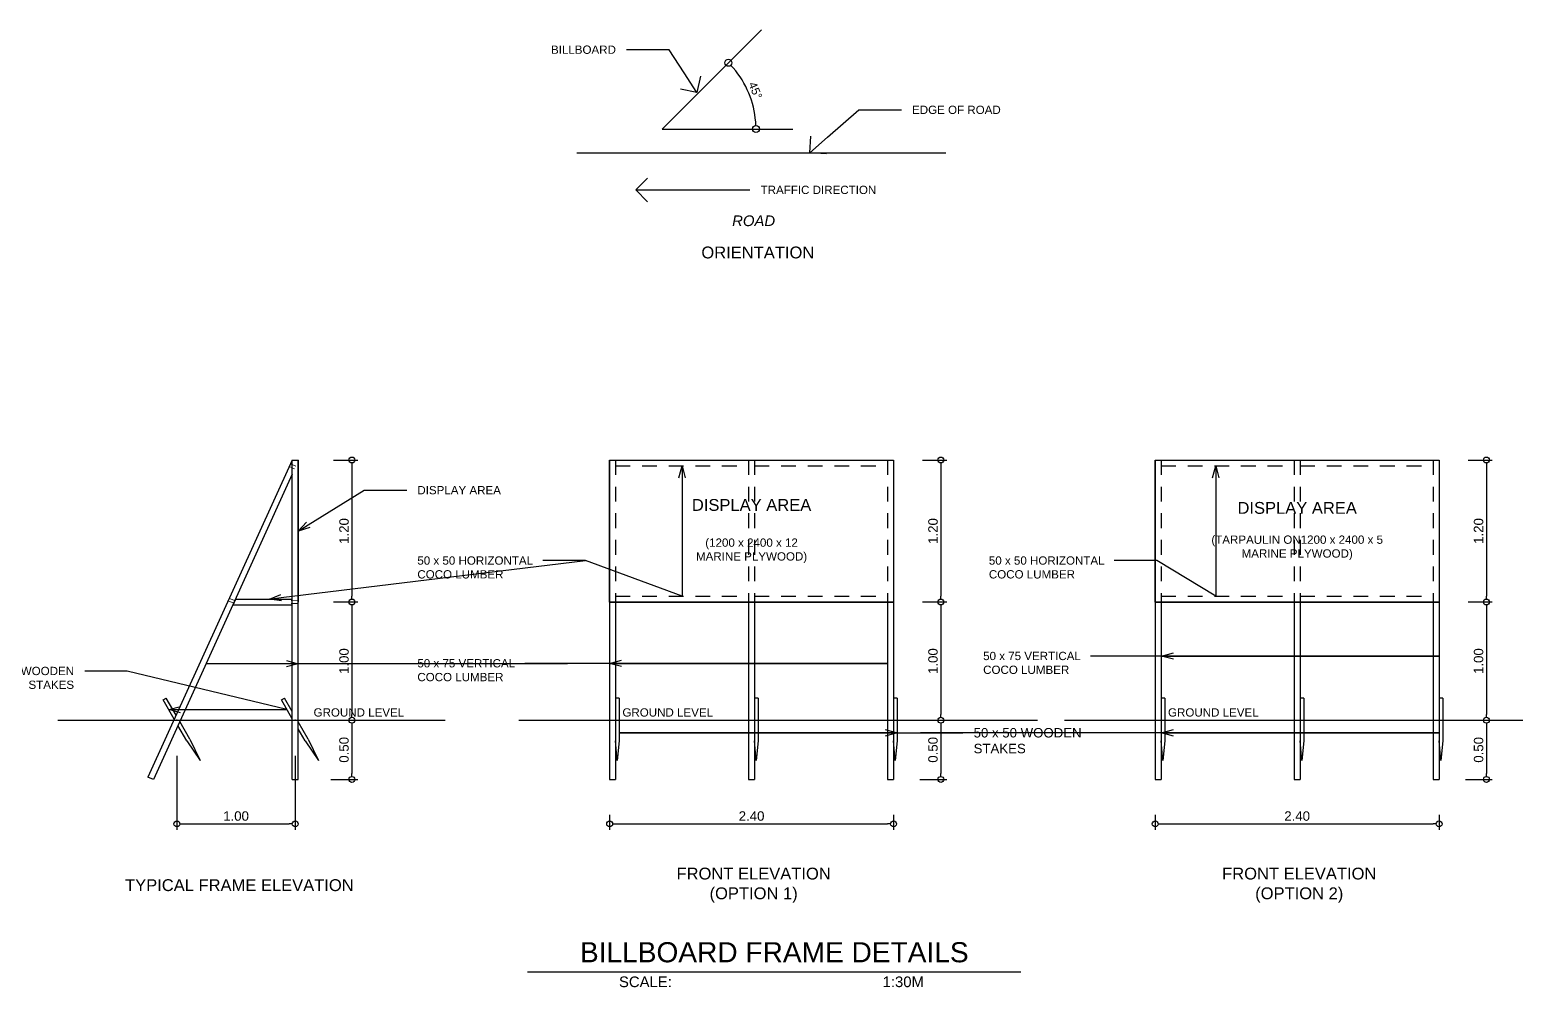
# Model space of a CAD drawing. Header units: inches. Extents: x -1369 to 1198, y -366 to 1398.
# Drawn here: x 43.94 to 56.5, y 4.96 to 13.05 of the extents above; entities that cross this region are included whole.
import ezdxf
from ezdxf import colors
from ezdxf.entities.mleader import LeaderData, LeaderLine
from ezdxf.math import Vec2, Vec3

# ---------------------------------------------------------------- set-up
doc = ezdxf.new("R2010")
doc.units = ezdxf.units.IN
doc.header["$MEASUREMENT"] = 0
doc.linetypes.add('HIDDEN2', pattern=[0.1875, 0.125, -0.0625])
doc.styles.add('20', font='arial.ttf', dxfattribs={"height": 0.06})
doc.styles.get("Standard").update_dxf_attribs({"font": 'arial.ttf'})
doc.dimstyles.new('30', dxfattribs={"dimtxt": 0.07, "dimasz": 0.06, "dimexe": 0.06, "dimexo": 0.09, "dimgap": 0.025, "dimtad": 1, "dimzin": 0, "dimdsep": 46, "dimtxsty": 'Standard', "dimblk": 'DOTBLANK', "dimcen": 0.09, "dimclrd": 256, "dimclre": 256, "dimclrt": 7, "dimadec": 0, "dimazin": 0, "dimtfac": 1, "dimtix": 1, "dimtofl": 0, "dimtmove": 0, "dimatfit": 3, "dimfxl": 1, "dimtolj": 1, "dimtzin": 0, "dimlwd": -1, "dimlwe": -1, "dimarcsym": 0})
doc.dimstyles.new('50c', dxfattribs={"dimtxt": 0.125, "dimasz": 0.12, "dimexe": 0.05, "dimexo": 0.3, "dimgap": 0.025, "dimtad": 1, "dimzin": 0, "dimdsep": 46, "dimtxsty": 'Standard', "dimblk": 'DOTBLANK', "dimcen": 0.09, "dimclrd": 256, "dimclre": 256, "dimclrt": 7, "dimadec": 0, "dimazin": 0, "dimtfac": 1, "dimtix": 1, "dimtofl": 0, "dimtmove": 0, "dimatfit": 3, "dimfxl": 1, "dimtolj": 1, "dimtzin": 0, "dimarcsym": 0})

# ---------------------------------------------------------------- blocks, each defined once
blk = doc.blocks.new('_DotBlank')
at = {"color": 0, "linetype": 'ByBlock', "lineweight": -2}
blk.add_line((-0.5, 0), (-1, 0), dxfattribs=at)
blk.add_circle((0, 0), 0.5, dxfattribs=at)
blk = doc.blocks.new('*D559')
at = {"lineweight": -2, "transparency": 16777216}
for p, q in [((45.184, 6.917), (45.184, 6.291)), ((46.184, 6.917), (46.184, 6.291)), ((45.234, 6.341), (46.134, 6.341))]:
    blk.add_line(p, q, dxfattribs=at)
at = {"layer": 'Defpoints', "color": 0, "transparency": 16777216}
for p in [(45.184, 7.217), (46.184, 7.217), (46.184, 6.341)]:
    blk.add_point(p, dxfattribs=at)
at = {"lineweight": -2, "transparency": 16777216, "xscale": 0.05, "yscale": 0.05, "zscale": 0.05, "rotation": 180}
blk.add_blockref('_DotBlank', (45.184, 6.341), dxfattribs=at)
at = {"lineweight": -2, "transparency": 16777216, "xscale": 0.05, "yscale": 0.05, "zscale": 0.05}
blk.add_blockref('_DotBlank', (46.184, 6.341), dxfattribs=at)
at = {"color": 7, "transparency": 16777216, "insert": (45.684, 6.407), "char_height": 0.08, "attachment_point": 5}
blk.add_mtext('\\A1;1.00', dxfattribs=at)
blk = doc.blocks.new('*D560')
at = {"lineweight": -2, "transparency": 16777216}
for p, q in [((46.509, 9.417), (46.713, 9.417)), ((46.663, 9.367), (46.663, 8.267)), ((46.509, 8.217), (46.713, 8.217))]:
    blk.add_line(p, q, dxfattribs=at)
at = {"layer": 'Defpoints', "color": 0, "transparency": 16777216}
for p in [(46.209, 9.417), (46.209, 8.217), (46.663, 8.217)]:
    blk.add_point(p, dxfattribs=at)
at = {"lineweight": -2, "transparency": 16777216, "xscale": 0.05, "yscale": 0.05, "zscale": 0.05}
for p, rotation in [((46.663, 9.417), 90), ((46.663, 8.217), 270)]:
    blk.add_blockref('_DotBlank', p, dxfattribs=dict(at, rotation=rotation))
at = {"color": 7, "transparency": 16777216, "insert": (46.597, 8.817), "char_height": 0.08, "attachment_point": 5, "rotation": 90}
blk.add_mtext('\\A1;1.20', dxfattribs=at)
blk = doc.blocks.new('*D561')
at = {"lineweight": -2, "transparency": 16777216}
for p, q in [((46.509, 8.217), (46.713, 8.217)), ((46.663, 8.167), (46.663, 7.267)), ((46.484, 7.217), (46.713, 7.217))]:
    blk.add_line(p, q, dxfattribs=at)
at = {"layer": 'Defpoints', "color": 0, "transparency": 16777216}
for p in [(46.209, 8.217), (46.184, 7.217), (46.663, 7.217)]:
    blk.add_point(p, dxfattribs=at)
at = {"lineweight": -2, "transparency": 16777216, "xscale": 0.05, "yscale": 0.05, "zscale": 0.05}
for p, rotation in [((46.663, 8.217), 90), ((46.663, 7.217), 270)]:
    blk.add_blockref('_DotBlank', p, dxfattribs=dict(at, rotation=rotation))
at = {"color": 7, "transparency": 16777216, "insert": (46.597, 7.717), "char_height": 0.08, "attachment_point": 5, "rotation": 90}
blk.add_mtext('\\A1;1.00', dxfattribs=at)
blk = doc.blocks.new('*D562')
at = {"lineweight": -2, "transparency": 16777216}
for p, q in [((46.484, 7.217), (46.713, 7.217)), ((46.663, 7.167), (46.663, 6.767)), ((46.484, 6.717), (46.713, 6.717))]:
    blk.add_line(p, q, dxfattribs=at)
at = {"layer": 'Defpoints', "color": 0, "transparency": 16777216}
for p in [(46.184, 7.217), (46.184, 6.717), (46.663, 6.717)]:
    blk.add_point(p, dxfattribs=at)
at = {"lineweight": -2, "transparency": 16777216, "xscale": 0.05, "yscale": 0.05, "zscale": 0.05}
for p, rotation in [((46.663, 7.217), 90), ((46.663, 6.717), 270)]:
    blk.add_blockref('_DotBlank', p, dxfattribs=dict(at, rotation=rotation))
at = {"color": 7, "transparency": 16777216, "insert": (46.597, 6.967), "char_height": 0.08, "attachment_point": 5, "rotation": 90}
blk.add_mtext('\\A1;0.50', dxfattribs=at)
blk = doc.blocks.new('_Open30')
at = {"color": 0, "linetype": 'ByBlock', "lineweight": -2}
for p, q in [((-1, 0.27), (0, 0)), ((0, 0), (-1, -0.27)), ((0, 0), (-1, 0))]:
    blk.add_line(p, q, dxfattribs=at)
blk = doc.blocks.new('*D563')
at = {"lineweight": -2, "transparency": 16777216}
for p, q in [((48.842, 6.417), (48.842, 6.291)), ((51.242, 6.417), (51.242, 6.291)), ((48.892, 6.341), (51.192, 6.341))]:
    blk.add_line(p, q, dxfattribs=at)
at = {"layer": 'Defpoints', "color": 0, "transparency": 16777216}
for p in [(48.842, 6.717), (51.242, 6.717), (51.242, 6.341)]:
    blk.add_point(p, dxfattribs=at)
at = {"lineweight": -2, "transparency": 16777216, "xscale": 0.05, "yscale": 0.05, "zscale": 0.05, "rotation": 180}
blk.add_blockref('_DotBlank', (48.842, 6.341), dxfattribs=at)
at = {"lineweight": -2, "transparency": 16777216, "xscale": 0.05, "yscale": 0.05, "zscale": 0.05}
blk.add_blockref('_DotBlank', (51.242, 6.341), dxfattribs=at)
at = {"color": 7, "transparency": 16777216, "insert": (50.042, 6.407), "char_height": 0.08, "attachment_point": 5}
blk.add_mtext('\\A1;2.40', dxfattribs=at)
blk = doc.blocks.new('*D553')
at = {"lineweight": -2, "transparency": 16777216}
for p, q in [((51.488, 9.417), (51.692, 9.417)), ((51.642, 9.367), (51.642, 8.267)), ((51.488, 8.217), (51.692, 8.217))]:
    blk.add_line(p, q, dxfattribs=at)
at = {"layer": 'Defpoints', "color": 0, "transparency": 16777216}
for p in [(51.188, 9.417), (51.188, 8.217), (51.642, 8.217)]:
    blk.add_point(p, dxfattribs=at)
at = {"lineweight": -2, "transparency": 16777216, "xscale": 0.05, "yscale": 0.05, "zscale": 0.05}
for p, rotation in [((51.642, 9.417), 90), ((51.642, 8.217), 270)]:
    blk.add_blockref('_DotBlank', p, dxfattribs=dict(at, rotation=rotation))
at = {"color": 7, "transparency": 16777216, "insert": (51.576, 8.817), "char_height": 0.08, "attachment_point": 5, "rotation": 90}
blk.add_mtext('\\A1;1.20', dxfattribs=at)
blk = doc.blocks.new('*D554')
at = {"lineweight": -2, "transparency": 16777216}
for p, q in [((51.488, 8.217), (51.692, 8.217)), ((51.642, 8.167), (51.642, 7.267)), ((51.463, 7.217), (51.692, 7.217))]:
    blk.add_line(p, q, dxfattribs=at)
at = {"layer": 'Defpoints', "color": 0, "transparency": 16777216}
for p in [(51.188, 8.217), (51.163, 7.217), (51.642, 7.217)]:
    blk.add_point(p, dxfattribs=at)
at = {"lineweight": -2, "transparency": 16777216, "xscale": 0.05, "yscale": 0.05, "zscale": 0.05}
for p, rotation in [((51.642, 8.217), 90), ((51.642, 7.217), 270)]:
    blk.add_blockref('_DotBlank', p, dxfattribs=dict(at, rotation=rotation))
at = {"color": 7, "transparency": 16777216, "insert": (51.576, 7.717), "char_height": 0.08, "attachment_point": 5, "rotation": 90}
blk.add_mtext('\\A1;1.00', dxfattribs=at)
blk = doc.blocks.new('*D555')
at = {"lineweight": -2, "transparency": 16777216}
for p, q in [((51.463, 7.217), (51.692, 7.217)), ((51.642, 7.167), (51.642, 6.767)), ((51.463, 6.717), (51.692, 6.717))]:
    blk.add_line(p, q, dxfattribs=at)
at = {"layer": 'Defpoints', "color": 0, "transparency": 16777216}
for p in [(51.163, 7.217), (51.163, 6.717), (51.642, 6.717)]:
    blk.add_point(p, dxfattribs=at)
at = {"lineweight": -2, "transparency": 16777216, "xscale": 0.05, "yscale": 0.05, "zscale": 0.05}
for p, rotation in [((51.642, 7.217), 90), ((51.642, 6.717), 270)]:
    blk.add_blockref('_DotBlank', p, dxfattribs=dict(at, rotation=rotation))
at = {"color": 7, "transparency": 16777216, "insert": (51.576, 6.967), "char_height": 0.08, "attachment_point": 5, "rotation": 90}
blk.add_mtext('\\A1;0.50', dxfattribs=at)
blk = doc.blocks.new('*D564')
at = {"lineweight": -2, "transparency": 16777216}
for p, q in [((53.454, 6.417), (53.454, 6.291)), ((55.854, 6.417), (55.854, 6.291)), ((53.504, 6.341), (55.804, 6.341))]:
    blk.add_line(p, q, dxfattribs=at)
at = {"layer": 'Defpoints', "color": 0, "transparency": 16777216}
for p in [(53.454, 6.717), (55.854, 6.717), (55.854, 6.341)]:
    blk.add_point(p, dxfattribs=at)
at = {"lineweight": -2, "transparency": 16777216, "xscale": 0.05, "yscale": 0.05, "zscale": 0.05, "rotation": 180}
blk.add_blockref('_DotBlank', (53.454, 6.341), dxfattribs=at)
at = {"lineweight": -2, "transparency": 16777216, "xscale": 0.05, "yscale": 0.05, "zscale": 0.05}
blk.add_blockref('_DotBlank', (55.854, 6.341), dxfattribs=at)
at = {"color": 7, "transparency": 16777216, "insert": (54.654, 6.407), "char_height": 0.08, "attachment_point": 5}
blk.add_mtext('\\A1;2.40', dxfattribs=at)
blk = doc.blocks.new('*D556')
at = {"lineweight": -2, "transparency": 16777216}
for p, q in [((56.101, 9.417), (56.304, 9.417)), ((56.254, 9.367), (56.254, 8.267)), ((56.101, 8.217), (56.304, 8.217))]:
    blk.add_line(p, q, dxfattribs=at)
at = {"layer": 'Defpoints', "color": 0, "transparency": 16777216}
for p in [(55.801, 9.417), (55.801, 8.217), (56.254, 8.217)]:
    blk.add_point(p, dxfattribs=at)
at = {"lineweight": -2, "transparency": 16777216, "xscale": 0.05, "yscale": 0.05, "zscale": 0.05}
for p, rotation in [((56.254, 9.417), 90), ((56.254, 8.217), 270)]:
    blk.add_blockref('_DotBlank', p, dxfattribs=dict(at, rotation=rotation))
at = {"color": 7, "transparency": 16777216, "insert": (56.188, 8.817), "char_height": 0.08, "attachment_point": 5, "rotation": 90}
blk.add_mtext('\\A1;1.20', dxfattribs=at)
blk = doc.blocks.new('*D557')
at = {"lineweight": -2, "transparency": 16777216}
for p, q in [((56.101, 8.217), (56.304, 8.217)), ((56.254, 8.167), (56.254, 7.267)), ((56.076, 7.217), (56.304, 7.217))]:
    blk.add_line(p, q, dxfattribs=at)
at = {"layer": 'Defpoints', "color": 0, "transparency": 16777216}
for p in [(55.801, 8.217), (55.776, 7.217), (56.254, 7.217)]:
    blk.add_point(p, dxfattribs=at)
at = {"lineweight": -2, "transparency": 16777216, "xscale": 0.05, "yscale": 0.05, "zscale": 0.05}
for p, rotation in [((56.254, 8.217), 90), ((56.254, 7.217), 270)]:
    blk.add_blockref('_DotBlank', p, dxfattribs=dict(at, rotation=rotation))
at = {"color": 7, "transparency": 16777216, "insert": (56.188, 7.717), "char_height": 0.08, "attachment_point": 5, "rotation": 90}
blk.add_mtext('\\A1;1.00', dxfattribs=at)
blk = doc.blocks.new('*D558')
at = {"lineweight": -2, "transparency": 16777216}
for p, q in [((56.076, 7.217), (56.304, 7.217)), ((56.254, 7.167), (56.254, 6.767)), ((56.076, 6.717), (56.304, 6.717))]:
    blk.add_line(p, q, dxfattribs=at)
at = {"layer": 'Defpoints', "color": 0, "transparency": 16777216}
for p in [(55.776, 7.217), (55.776, 6.717), (56.254, 6.717)]:
    blk.add_point(p, dxfattribs=at)
at = {"lineweight": -2, "transparency": 16777216, "xscale": 0.05, "yscale": 0.05, "zscale": 0.05}
for p, rotation in [((56.254, 7.217), 90), ((56.254, 6.717), 270)]:
    blk.add_blockref('_DotBlank', p, dxfattribs=dict(at, rotation=rotation))
at = {"color": 7, "transparency": 16777216, "insert": (56.188, 6.967), "char_height": 0.08, "attachment_point": 5, "rotation": 90}
blk.add_mtext('\\A1;0.50', dxfattribs=at)
blk = doc.blocks.new('_Open90')
at = {"color": 0, "linetype": 'ByBlock', "lineweight": -2}
for p, q in [((0, 0), (-1, 0)), ((-0.5, 0.5), (0, 0)), ((0, 0), (-0.5, -0.5))]:
    blk.add_line(p, q, dxfattribs=at)
blk = doc.blocks.new('*D565')
at = {"transparency": 16777216}
blk.add_arc((49.286, 12.215), 0.793, 4.3365, 40.6635, dxfattribs=at)
at = {"layer": 'Defpoints', "color": 0, "transparency": 16777216}
for p in [(50.125, 13.054), (50.052, 12.42), (49.286, 12.215), (49.286, 12.215), (50.39, 12.215)]:
    blk.add_point(p, dxfattribs=at)
at = {"transparency": 16777216, "xscale": 0.06, "yscale": 0.06, "zscale": 0.06}
for p, rotation in [((49.846, 12.775), 132.8317668811551), ((50.079, 12.215), 272.1682331187828)]:
    blk.add_blockref('_DotBlank', p, dxfattribs=dict(at, rotation=rotation))
at = {"color": 7, "transparency": 16777216, "insert": (50.074, 12.541), "char_height": 0.07, "attachment_point": 5, "rotation": 292.5}
blk.add_mtext('\\A1;45°', dxfattribs=at)

msp = doc.modelspace()

# ---------------------------------------------------------------- linework, layer by layer
at = {"lineweight": 30}
for p, q in [((49.2856, 12.2147), (50.1254, 13.0544)), ((46.2125, 8.2166), (46.2125, 9.4166)), ((44.1786, 7.2166), (47.4517, 7.2166)), ((48.0749, 7.2166), (52.458, 7.2166)), ((52.6873, 7.2166), (57.0703, 7.2166))]:
    msp.add_line(p, q, dxfattribs=at)
for p, q in [((49.2856, 12.2147), (50.3897, 12.2147)), ((48.5649, 12.0147), (51.6835, 12.0147)), ((46.1595, 9.4166), (44.9392, 6.7373)), ((46.1595, 9.296), (44.9847, 6.7166)), ((46.1595, 6.7166), (46.1595, 9.4166)), ((46.1595, 9.4166), (46.2095, 9.4166)), ((46.2095, 6.7166), (46.2095, 9.4166)), ((46.2095, 8.2166), (46.2095, 9.4166)), ((46.2095, 9.4166), (46.2125, 9.4166)), ((48.8419, 9.4166), (51.2419, 9.4166)), ((48.8419, 9.4166), (48.8419, 6.7166)), ((51.2419, 9.4166), (51.2419, 6.7166)), ((53.4543, 9.4166), (55.8543, 9.4166)), ((53.4543, 9.4166), (53.4543, 6.7166)), ((55.8543, 9.4166), (55.8543, 6.7166)), ((45.6565, 8.1916), (46.1595, 8.1916)), ((45.6792, 8.2416), (46.1595, 8.2416)), ((46.2095, 8.2166), (46.2125, 8.2166)), ((48.8419, 8.2166), (51.2419, 8.2166)), ((48.8919, 8.2166), (48.8919, 6.7166)), ((50.0169, 8.2166), (50.0169, 6.7166)), ((50.0669, 8.2166), (50.0669, 6.7166)), ((51.1919, 8.2166), (51.1919, 6.7166)), ((53.4543, 8.2166), (55.8543, 8.2166)), ((53.5043, 8.2166), (53.5043, 6.7166)), ((54.6293, 8.2166), (54.6293, 6.7166)), ((54.6793, 8.2166), (54.6793, 6.7166)), ((55.8043, 8.2166), (55.8043, 6.7166)), ((45.068, 7.3884), (45.0939, 7.4034)), ((45.1617, 7.226), (45.068, 7.3884)), ((45.177, 7.2595), (45.0939, 7.4034)), ((46.068, 7.3884), (46.0939, 7.4034)), ((46.1595, 7.2299), (46.068, 7.3884)), ((46.1595, 7.2899), (46.0939, 7.4034)), ((48.8919, 7.4034), (48.8919, 7.042)), ((48.9219, 7.4034), (48.8919, 7.4034)), ((48.9219, 7.4034), (48.9219, 7.042)), ((50.0669, 7.4034), (50.0669, 7.042)), ((50.0969, 7.4034), (50.0669, 7.4034)), ((50.0969, 7.4034), (50.0969, 7.042)), ((51.2419, 7.4034), (51.2419, 7.042)), ((51.2719, 7.4034), (51.2419, 7.4034)), ((51.2719, 7.4034), (51.2719, 7.042)), ((53.5043, 7.4034), (53.5043, 7.042)), ((53.5343, 7.4034), (53.5043, 7.4034)), ((53.5343, 7.4034), (53.5343, 7.042)), ((54.6793, 7.4034), (54.6793, 7.042)), ((54.7093, 7.4034), (54.6793, 7.4034)), ((54.7093, 7.4034), (54.7093, 7.042)), ((55.8543, 7.4034), (55.8543, 7.042)), ((55.8843, 7.4034), (55.8543, 7.4034)), ((55.8843, 7.4034), (55.8843, 7.042)), ((45.268, 7.042), (45.1924, 7.1728)), ((45.2939, 7.057), (45.2077, 7.2063)), ((46.2939, 7.057), (46.2095, 7.2033)), ((45.268, 7.042), (45.381, 6.8763)), ((45.2939, 7.057), (45.381, 6.8763)), ((46.268, 7.042), (46.2095, 7.1433)), ((46.268, 7.042), (46.381, 6.8763)), ((46.2939, 7.057), (46.381, 6.8763)), ((48.9069, 6.8763), (48.8919, 7.042)), ((48.9219, 7.042), (48.9069, 6.8763)), ((50.0819, 6.8763), (50.0669, 7.042)), ((50.0969, 7.042), (50.0819, 6.8763)), ((51.2569, 6.8763), (51.2419, 7.042)), ((51.2719, 7.042), (51.2569, 6.8763)), ((53.5193, 6.8763), (53.5043, 7.042)), ((53.5343, 7.042), (53.5193, 6.8763)), ((54.6943, 6.8763), (54.6793, 7.042)), ((54.7093, 7.042), (54.6943, 6.8763)), ((55.8693, 6.8763), (55.8543, 7.042)), ((55.8843, 7.042), (55.8693, 6.8763)), ((44.9847, 6.7166), (44.9392, 6.7373)), ((46.1595, 6.7166), (46.2095, 6.7166)), ((48.8419, 6.7166), (48.8919, 6.7166)), ((50.0169, 6.7166), (50.0669, 6.7166)), ((51.1919, 6.7166), (51.2419, 6.7166)), ((53.4543, 6.7166), (53.5043, 6.7166)), ((54.6293, 6.7166), (54.6793, 6.7166)), ((55.8043, 6.7166), (55.8543, 6.7166)), ((48.1475, 5.0917), (52.3193, 5.0917))]:
    msp.add_line(p, q)
at = {"lineweight": 20}
for p, q in [((46.1339, 9.3634), (46.179, 9.3418)), ((46.1447, 9.3859), (46.1898, 9.3644)), ((45.6163, 8.224), (45.6729, 8.2063)), ((45.6266, 8.2466), (45.6816, 8.2265)), ((46.2095, 8.2311), (46.1491, 8.2286)), ((46.2095, 8.2029), (46.1501, 8.2033))]:
    msp.add_line(p, q, dxfattribs=at)
at = {"linetype": 'HIDDEN2'}
for p, q in [((48.8919, 9.4166), (48.8919, 8.2166)), ((48.8919, 9.3666), (50.0169, 9.3666)), ((50.0169, 9.4166), (50.0169, 8.2166)), ((50.0669, 9.4166), (50.0669, 8.2166)), ((50.0669, 9.3666), (51.1919, 9.3666)), ((51.1919, 9.4166), (51.1919, 8.2166)), ((53.5043, 9.4166), (53.5043, 8.2166)), ((53.5043, 9.3666), (54.6293, 9.3666)), ((54.6293, 9.4166), (54.6293, 8.2166)), ((54.6793, 9.4166), (54.6793, 8.2166)), ((54.6793, 9.3666), (55.8043, 9.3666)), ((55.8043, 9.4166), (55.8043, 8.2166)), ((48.8919, 8.2666), (50.0169, 8.2666)), ((50.0669, 8.2666), (51.1919, 8.2666)), ((53.5043, 8.2666), (54.6293, 8.2666)), ((54.6793, 8.2666), (55.8043, 8.2666))]:
    msp.add_line(p, q, dxfattribs=at)
at = {"lineweight": 30}
for points in [[(48.8419, 9.4166), (51.2419, 9.4166), (51.2419, 8.2166), (48.8419, 8.2166)], [(53.4543, 9.4166), (55.8543, 9.4166), (55.8543, 8.2166), (53.4543, 8.2166)]]:
    msp.add_lwpolyline(points, close=True, dxfattribs=at)
for p in [(45.1845, 7.2166), (46.1845, 7.2166)]:
    msp.add_point(p)

# ---------------------------------------------------------------- texts
at = {"style": '20'}
for s, insert, char_height, width, attachment_point in [('{\\fArial|b0|i1|c0|p34;ROAD}', (50.0594, 11.4387), 0.09, 2.487898, 5), ('ORIENTATION', (50.0948, 11.1708), 0.1, 5.055864, 5), ('\\pxqc;{\\H0.66667x;DISPLAY AREA}\\P{\\H0.66667x;\\P\\H0.7x;(1200 x 2400 x 12\\PMARINE PLYWOOD)}', (50.0419, 8.8166), 0.15, 2.4, 5), ('\\pxqc;{\\H0.66667x;DISPLAY AREA\\P\\H0.7x;\\P(TARPAULIN ON1200 x 2400 x 5\\PMARINE PLYWOOD)}', (54.6543, 8.8166), 0.15, 2.4, 5), ('GROUND LEVEL', (46.3392, 7.3182), 0.07, 1.416017, 1), ('GROUND LEVEL', (48.9501, 7.3182), 0.07, 1.416017, 1), ('GROUND LEVEL', (53.5625, 7.3182), 0.07, 1.416017, 1), ('FRONT ELEVATION\\P(OPTION 1)', (50.0594, 5.8226), 0.1, 2.487898, 5), ('FRONT ELEVATION\\P(OPTION 2)', (54.6718, 5.8226), 0.1, 2.487898, 5), ('TYPICAL FRAME ELEVATION', (45.712, 5.8226), 0.1, 2.487898, 5), ('BILLBOARD FRAME DETAILS', (50.234, 5.2549), 0.17, 5.055864, 5), ('SCALE:      ^I^I^I                                          1:30M', (50.21, 5.0054), 0.09, 4.811769, 5)]:
    msp.add_mtext(s, dxfattribs=dict(at, insert=insert, char_height=char_height, width=width, attachment_point=attachment_point))

# ---------------------------------------------------------------- dimensions: what is measured, and where the dimension line sits
dim = msp.add_angular_dim_2l(base=(50.0516, 12.4199), line1=((49.2856, 12.2147), (50.1254, 13.0544)), line2=((49.2856, 12.2147), (50.3897, 12.2147)), dimstyle='30')
dim.commit()
dim.dimension.update_dxf_attribs({"geometry": '*D565', "text_midpoint": (50.0742, 12.5413)})
for base, p1, p2, override, picture, middle in [((46.6629, 8.2166), (46.2095, 9.4166), (46.2095, 8.2166), {"dimtxt": 0.08, "dimasz": 0.05}, '*D560', (46.597, 8.8166)), ((51.6415, 8.2166), (51.1881, 9.4166), (51.1881, 8.2166), {"dimtxt": 0.08, "dimasz": 0.05}, '*D553', (51.5757, 8.8166)), ((56.2539, 8.2166), (55.8005, 9.4166), (55.8005, 8.2166), {"dimtxt": 0.08, "dimasz": 0.05}, '*D556', (56.1881, 8.8166)), ((46.6629, 7.2166), (46.2095, 8.2166), (46.1845, 7.2166), {"dimtxt": 0.08, "dimasz": 0.05, "dimtmove": 1}, '*D561', (46.597, 7.7166)), ((51.6415, 7.2166), (51.1881, 8.2166), (51.1631, 7.2166), {"dimtxt": 0.08, "dimasz": 0.05, "dimtmove": 1}, '*D554', (51.5757, 7.7166)), ((56.2539, 7.2166), (55.8005, 8.2166), (55.7755, 7.2166), {"dimtxt": 0.08, "dimasz": 0.05, "dimtmove": 1}, '*D557', (56.1881, 7.7166)), ((46.6629, 6.7166), (46.1845, 7.2166), (46.1845, 6.7166), {"dimtxt": 0.08, "dimasz": 0.05, "dimtmove": 1}, '*D562', (46.597, 6.9666)), ((51.6415, 6.7166), (51.1631, 7.2166), (51.1631, 6.7166), {"dimtxt": 0.08, "dimasz": 0.05, "dimtmove": 1}, '*D555', (51.5757, 6.9666)), ((56.2539, 6.7166), (55.7755, 7.2166), (55.7755, 6.7166), {"dimtxt": 0.08, "dimasz": 0.05, "dimtmove": 1}, '*D558', (56.1881, 6.9666))]:
    dim = msp.add_linear_dim(base=base, p1=p1, p2=p2, angle=90, dimstyle='50c', override=override)
    dim.commit()
    dim.dimension.update_dxf_attribs({"geometry": picture, "text_midpoint": middle})
for base, p1, p2, picture, middle in [((46.1845, 6.3414), (45.1845, 7.2166), (46.1845, 7.2166), '*D559', (45.6845, 6.4072)), ((51.2419, 6.3414), (48.8419, 6.7166), (51.2419, 6.7166), '*D563', (50.0419, 6.4072)), ((55.8543, 6.3414), (53.4543, 6.7166), (55.8543, 6.7166), '*D564', (54.6543, 6.4072))]:
    dim = msp.add_linear_dim(base=base, p1=p1, p2=p2, dimstyle='50c', override={"dimtxt": 0.08, "dimasz": 0.05})
    dim.commit()
    dim.dimension.update_dxf_attribs({"geometry": picture, "text_midpoint": middle})

# ---------------------------------------------------------------- leaders
ml = msp.add_multileader_mtext('Standard')
ml.set_content('BILLBOARD', color=7)
ml.set_leader_properties()
ml.set_arrow_properties(name='OPEN90')
ml.build(insert=Vec2(0, 0))
ml.multileader.update_dxf_attribs({"dogleg_length": 0.36, "arrow_head_size": 0.2})
ctx = ml.context
ctx.base_point, ctx.char_height, ctx.arrow_head_size, ctx.landing_gap_size, ctx.plane_origin = Vec3(48.2686, 12.885), 0.07, 0.2, 0.09, Vec3(49.9896, 12.523)
ctx.text_align_type = 2
notes = []
notes.append((ctx, [(0, (1, 1, 0), (49.3452, 12.885), (-1, 0), 0.36, [(0, [(49.5798, 12.523)], 0, [])])]))
ctx.mtext.insert, ctx.mtext.alignment, ctx.mtext.flow_direction = Vec3(48.8952, 12.9206), 3, 5
ml = msp.add_multileader_mtext('Standard')
ml.set_content('EDGE OF ROAD', color=7)
ml.set_leader_properties()
ml.set_arrow_properties(name='OPEN90')
ml.build(insert=Vec2(0, 0))
ml.multileader.update_dxf_attribs({"dogleg_length": 0.36, "arrow_head_size": 0.2})
ctx = ml.context
ctx.base_point, ctx.char_height, ctx.arrow_head_size, ctx.landing_gap_size, ctx.plane_origin = Vec3(51.3087, 12.3767), 0.07, 0.2, 0.09, Vec3(50.1242, 12.0147)
notes.append((ctx, [(0, (1, 1, 0), (50.9487, 12.3767), (1, 0), 0.36, [(0, [(50.5341, 12.0147)], 0, [])])]))
ctx.mtext.insert, ctx.mtext.flow_direction = Vec3(51.3987, 12.4122), 5
ml = msp.add_multileader_mtext('Standard')
ml.set_content('TRAFFIC DIRECTION', color=7)
ml.set_leader_properties()
ml.set_arrow_properties(name='OPEN90')
ml.build(insert=Vec2(0, 0))
ml.multileader.update_dxf_attribs({"dogleg_length": 0.36, "arrow_head_size": 0.2})
ctx = ml.context
ctx.base_point, ctx.char_height, ctx.arrow_head_size, ctx.landing_gap_size, ctx.plane_origin = Vec3(50.0284, 11.7), 0.07, 0.2, 0.09, Vec3(49.0625, 11.7)
notes.append((ctx, [(0, (1, 1, 0), (49.6684, 11.7), (1, 0), 0.36, [(0, [(49.0625, 11.7)], 0, [])])]))
ctx.mtext.insert, ctx.mtext.flow_direction = Vec3(50.1184, 11.7356), 5
ml = msp.add_multileader_mtext('Standard')
ml.set_content('50 x 50 HORIZONTAL\\PCOCO LUMBER', color=7)
ml.set_leader_properties()
ml.set_arrow_properties(name='OPEN30')
ml.build(insert=Vec2(0, 0))
ml.multileader.update_dxf_attribs({"dogleg_length": 0.36, "arrow_head_size": 0.1})
ctx = ml.context
ctx.base_point, ctx.char_height, ctx.arrow_head_size, ctx.landing_gap_size, ctx.plane_origin = Vec3(47.1266, 8.5667), 0.07, 0.1, 0.09, Vec3(45.966, 8.2219)
notes.append((ctx, [(1, (1, 1, 0), (48.6372, 8.5667), (-1, 0), 0.36, [(0, [(45.966, 8.2416)], 0, []), (2, [(49.4544, 9.3666), (49.4544, 8.2666)], 0, [])])]))
ctx.mtext.insert, ctx.mtext.flow_direction = Vec3(47.2166, 8.6023), 5
ml = msp.add_multileader_mtext('Standard')
ml.set_content('50 x 50 HORIZONTAL\\PCOCO LUMBER', color=7)
ml.set_leader_properties()
ml.set_arrow_properties(name='OPEN30')
ml.build(insert=Vec2(0, 0))
ml.multileader.update_dxf_attribs({"dogleg_length": 0.36, "arrow_head_size": 0.1})
ctx = ml.context
ctx.base_point, ctx.char_height, ctx.arrow_head_size, ctx.landing_gap_size, ctx.plane_origin = Vec3(51.9579, 8.5667), 0.07, 0.1, 0.09, Vec3(50.4777, 8.2219)
notes.append((ctx, [(1, (1, 1, 0), (53.4685, 8.5667), (-1, 0), 0.36, [(2, [(53.9661, 9.3666), (53.9661, 8.2666)], 0, [])])]))
ctx.mtext.insert, ctx.mtext.flow_direction = Vec3(52.0479, 8.6023), 5
ml = msp.add_multileader_mtext('Standard')
ml.set_content('DISPLAY AREA', color=7)
ml.set_leader_properties()
ml.set_arrow_properties(name='OPEN30')
ml.build(insert=Vec2(0, 0))
ml.multileader.update_dxf_attribs({"dogleg_length": 0.36, "arrow_head_size": 0.1})
ctx = ml.context
ctx.base_point, ctx.char_height, ctx.arrow_head_size, ctx.landing_gap_size, ctx.plane_origin = Vec3(47.1266, 9.1614), 0.07, 0.1, 0.09, Vec3(46.2095, 8.8166)
notes.append((ctx, [(0, (1, 1, 0), (46.7666, 9.1614), (1, 0), 0.36, [(0, [(46.2095, 8.8166)], 0, [])])]))
ctx.mtext.insert, ctx.mtext.flow_direction = Vec3(47.2166, 9.197), 5
ml = msp.add_multileader_mtext('Standard')
ml.set_content('50 x 75 VERTICAL \\PCOCO LUMBER', color=7)
ml.set_leader_properties()
ml.set_arrow_properties(name='OPEN30')
ml.build(insert=Vec2(0, 0))
ml.multileader.update_dxf_attribs({"dogleg_length": 0.36, "arrow_head_size": 0.1})
ctx = ml.context
ctx.base_point, ctx.char_height, ctx.arrow_head_size, ctx.landing_gap_size, ctx.plane_origin = Vec3(51.9096, 7.7599), 0.07, 0.1, 0.09, Vec3(50.8484, 7.7565)
notes.append((ctx, [(1, (1, 1, 0), (53.2682, 7.7599), (-1, 0), 0.36, [(4, [(53.5079, 7.7599), (54.6829, 7.7599), (55.8579, 7.7599)], 0, [])])]))
ctx.mtext.insert, ctx.mtext.flow_direction = Vec3(51.9996, 7.7955), 5
ml = msp.add_multileader_mtext('Standard')
ml.set_content('50 x 50 WOODEN\\PSTAKES', color=7)
ml.set_leader_properties()
ml.set_arrow_properties(name='OPEN30')
ml.build(insert=Vec2(0, 0))
ml.multileader.update_dxf_attribs({"dogleg_length": 0.36, "arrow_head_size": 0.1})
ctx = ml.context
ctx.base_point, ctx.char_height, ctx.arrow_head_size, ctx.landing_gap_size, ctx.plane_origin = Vec3(43.4381, 7.6332), 0.07, 0.1, 0.09, Vec3(45.1419, 7.3072)
ctx.text_align_type = 2
notes.append((ctx, [(0, (1, 1, 0), (44.7648, 7.6332), (-1, 0), 0.36, [(1, [(45.1148, 7.3072), (46.1137, 7.3091)], 0, [])])]))
ctx.mtext.insert, ctx.mtext.alignment, ctx.mtext.flow_direction = Vec3(44.3148, 7.6688), 3, 5
ml = msp.add_multileader_mtext('Standard')
ml.set_content('50 x 75 VERTICAL \\PCOCO LUMBER', color=7)
ml.set_leader_properties()
ml.set_arrow_properties(name='OPEN30')
ml.build(insert=Vec2(0, 0))
ml.multileader.update_dxf_attribs({"dogleg_length": 0.36, "arrow_head_size": 0.1})
ctx = ml.context
ctx.base_point, ctx.char_height, ctx.arrow_head_size, ctx.landing_gap_size, ctx.plane_origin = Vec3(47.1266, 7.6982), 0.07, 0.1, 0.09, Vec3(46.1824, 7.6948)
notes.append((ctx, [(1, (1, 1, 0), (48.4852, 7.6982), (-1, 0), 0.36, [(1, [(46.2095, 7.6948), (45.4308, 7.6982)], 0, []), (4, [(48.8419, 7.6982), (50.0169, 7.6982), (51.1919, 7.6982)], 0, [])])]))
ctx.mtext.insert, ctx.mtext.flow_direction = Vec3(47.2166, 7.7338), 5
ml = msp.add_multileader_mtext('Standard')
ml.set_content('50 x 50 WOODEN\\PSTAKES', color=7)
ml.set_leader_properties()
ml.set_arrow_properties(name='OPEN30')
ml.build(insert=Vec2(0, 0))
ml.multileader.update_dxf_attribs({"dogleg_length": 0.36, "arrow_head_size": 0.1})
ctx = ml.context
ctx.base_point, ctx.char_height, ctx.arrow_head_size, ctx.landing_gap_size, ctx.plane_origin = Vec3(51.829, 7.1107), 0.08, 0.1, 0.09, Vec3(50.8484, 7.1073)
notes.append((ctx, [(0, (1, 1, 0), (51.469, 7.1107), (1, 0), 0.36, [(4, [(53.5079, 7.1107), (54.6829, 7.1107), (55.8579, 7.1107)], 0, []), (5, [(51.2719, 7.1107), (50.0969, 7.1107), (48.9219, 7.1107)], 0, [])])]))
ctx.mtext.insert, ctx.mtext.flow_direction = Vec3(51.919, 7.1514), 5
for ctx, leaders in notes:
    for number, flags, end, landing, length, lines in leaders:
        leader = LeaderData()
        leader.index, (leader.has_last_leader_line, leader.has_dogleg_vector, leader.attachment_direction) = number, flags
        leader.last_leader_point, leader.dogleg_vector, leader.dogleg_length = Vec3(end), Vec3(landing), length
        for number, points, colour, breaks in lines:
            line = LeaderLine()
            line.index, line.vertices, line.color, line.breaks = number, Vec3.list(points), colors.encode_raw_color(colour), breaks
            leader.lines.append(line)
        ctx.leaders.append(leader)

doc.saveas('drawing.dxf')
